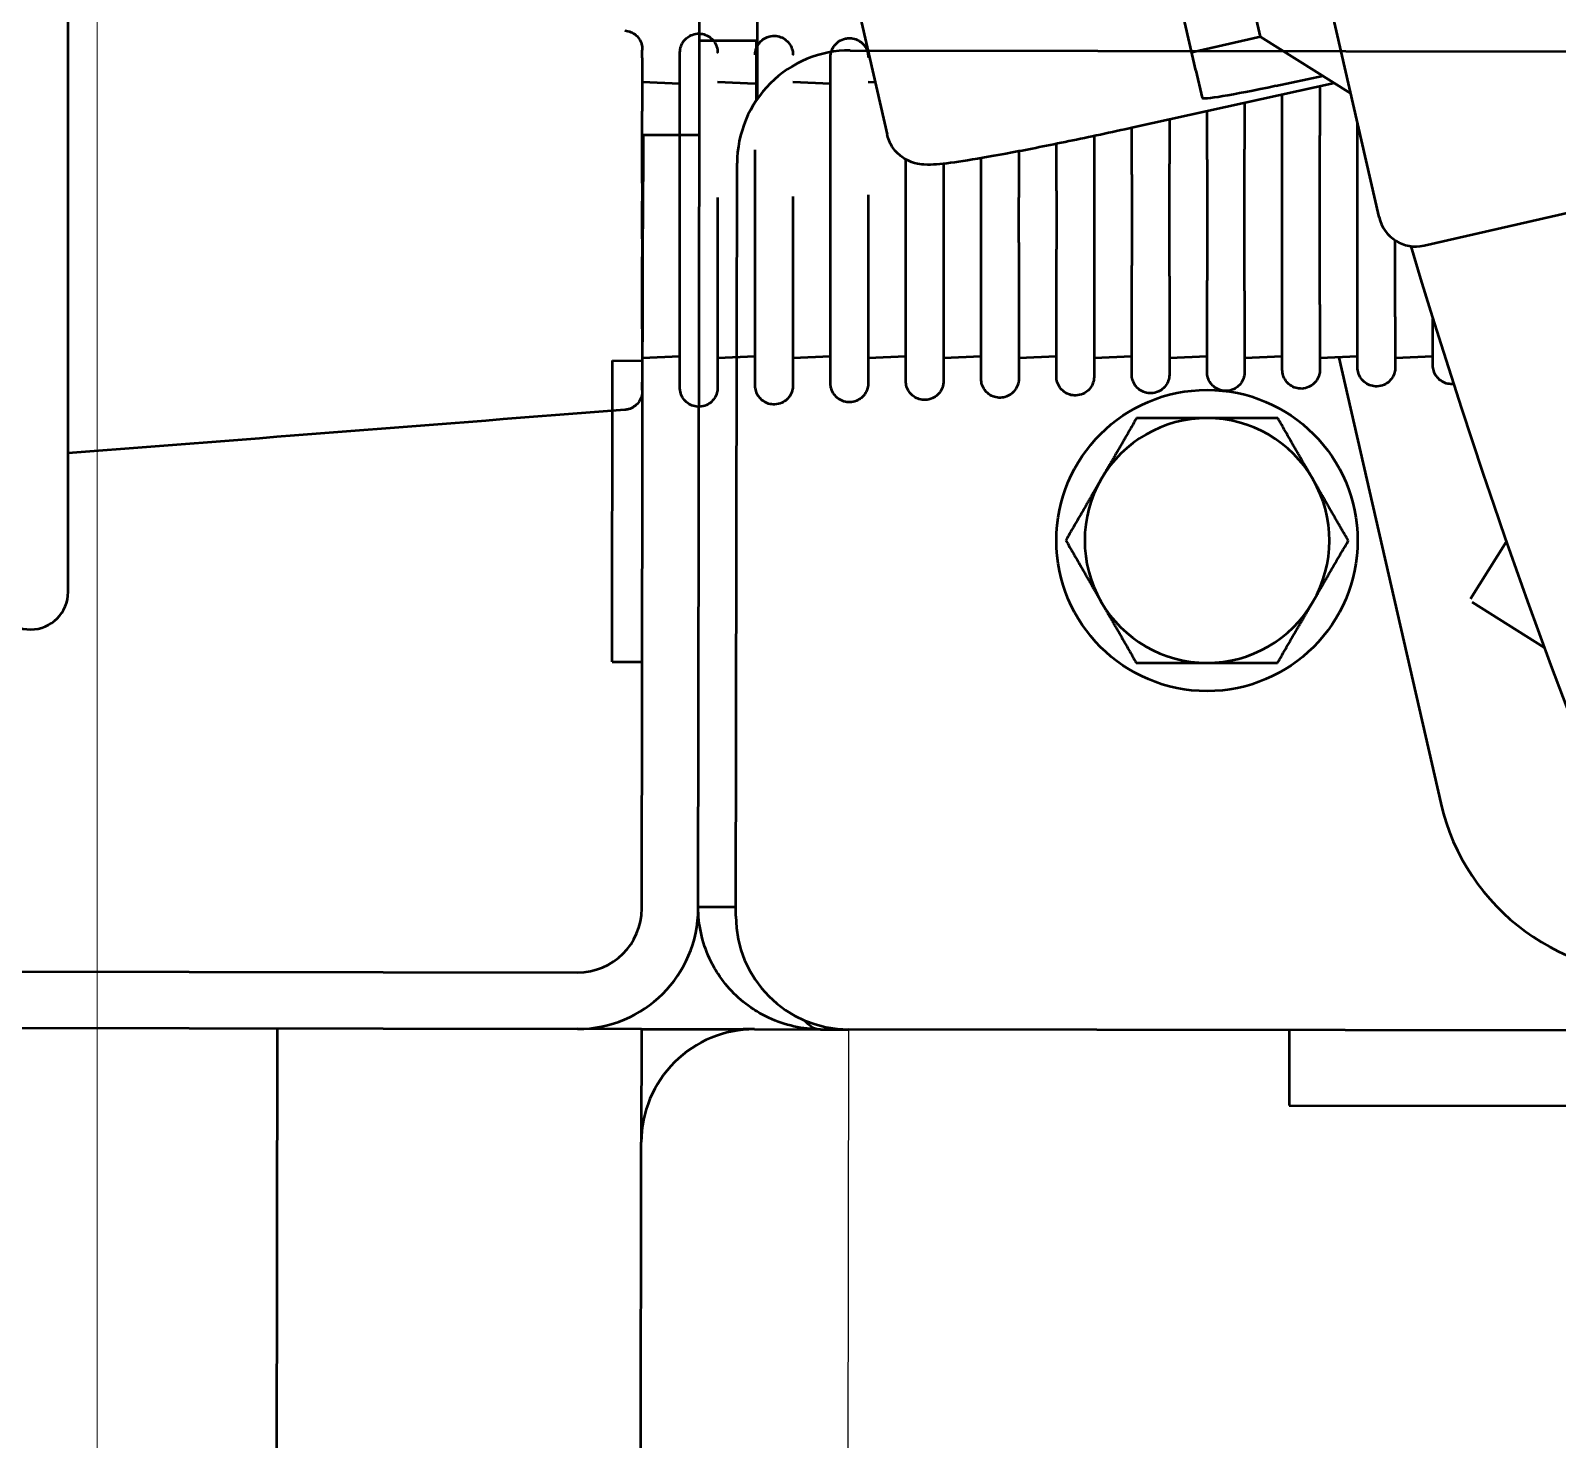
# Model space of a CAD drawing. Extents: x -3873 to 164127, y 7129 to 96529.
# Drawn here: x 50468.7 to 50549.8, y 61118.3 to 61193.1 of the extents above; entities that cross this region are included whole.
import ezdxf

# ---------------------------------------------------------------- set-up
doc = ezdxf.new("R2010")
doc.units = 0
doc.layers.get('0').update_dxf_attribs({"linetype": 'CONTINUOUS'})
doc.layers.add('LAYOUT', color=90, linetype='CONTINUOUS')
doc.layers.add('LAYOUT Kromeka', color=1, linetype='CONTINUOUS', lineweight=5)
doc.layers.add('Visible (ISO)', color=7, linetype='CONTINUOUS', lineweight=50)

# ---------------------------------------------------------------- blocks, each defined once
blk = doc.blocks.new('KD43-180-CCW Feet Cutter & Unloader')
at = {"layer": 'Visible (ISO)', "color": 1}
for p, q in [((1509.29, 950.547), (1503.881, 974.218)), ((1498.38, 965.95), (1502.215, 963.541)), ((1500.396, 960.323), (1502.307, 963.366)), ((1576.799, 963), (1576.799, 870)), ((1546.299, 952.284), (1546.299, 952.335)), ((1522.299, 945.379), (1522.299, 951.569)), ((1524.299, 951.569), (1524.299, 944.798)), ((1526.299, 944.445), (1526.299, 951.689)), ((1528.299, 951.689), (1528.299, 943.32)), ((1530.299, 946.863), (1530.299, 951.809)), ((1532.299, 951.809), (1532.299, 940.032)), ((1534.299, 941.907), (1534.299, 951.929)), ((1536.299, 951.929), (1536.299, 939.92)), ((1538.299, 942.006), (1538.299, 952.049)), ((1540.299, 952.049), (1540.299, 940.022)), ((1542.299, 942.053), (1542.299, 952.169)), ((1544.299, 952.169), (1544.299, 940.228)), ((1546.299, 952.284), (1546.299, 951.866)), ((1546.299, 951.175), (1546.299, 951.866)), ((1504.299, 950.969), (1504.299, 948.507)), ((1506.299, 948.399), (1506.299, 951.089)), ((1510.299, 947.736), (1510.299, 951.209)), ((1512.299, 951.209), (1512.299, 947.207)), ((1514.299, 947.015), (1514.299, 951.329)), ((1516.299, 951.329), (1516.299, 946.472)), ((1518.299, 946.233), (1518.299, 951.449)), ((1520.299, 951.449), (1520.299, 945.672)), ((1546.299, 950.191), (1546.299, 951.175)), ((1504.299, 950.499), (1506.299, 950.597)), ((1508.299, 950.499), (1510.299, 950.597)), ((1512.299, 950.499), (1514.299, 950.597)), ((1516.299, 950.499), (1518.299, 950.597)), ((1520.299, 950.499), (1522.299, 950.597)), ((1524.299, 950.499), (1526.299, 950.597)), ((1528.299, 950.499), (1530.299, 950.597)), ((1532.299, 950.499), (1534.299, 950.597)), ((1536.299, 950.499), (1538.299, 950.597)), ((1540.299, 950.499), (1542.299, 950.597)), ((1544.299, 950.499), (1546.299, 950.597)), ((1546.299, 949.025), (1546.299, 950.191)), ((1504.299, 948.507), (1504.299, 948.502)), ((1506.299, 948.399), (1506.299, 944.335)), ((1546.299, 949.025), (1546.299, 947.328)), ((1508.299, 947.885), (1508.299, 938.618)), ((1510.299, 947.736), (1510.299, 938.766)), ((1512.299, 947.207), (1512.299, 939.295)), ((1514.299, 947.015), (1514.299, 939.485)), ((1530.299, 940.26), (1530.299, 946.863)), ((1546.299, 947.328), (1546.299, 945.206)), ((1518.299, 946.233), (1518.299, 940.266)), ((1522.299, 945.379), (1522.299, 945.878)), ((1546.299, 944.244), (1546.299, 945.206)), ((1504.766, 944.607), (1491.117, 941.488)), ((1526.299, 944.445), (1526.299, 942.053)), ((1546.299, 944.244), (1546.299, 942.248)), ((1507.161, 943.102), (1517.073, 899.72)), ((1528.299, 943.32), (1528.299, 943.177)), ((1528.299, 943.177), (1528.299, 939.965)), ((1526.299, 939.602), (1526.299, 942.053)), ((1546.299, 941.292), (1546.299, 942.248)), ((1522.299, 938.79), (1522.299, 941.119)), ((1524.299, 941.7), (1524.299, 939.207)), ((1546.299, 941.292), (1546.299, 939.167)), ((1518.299, 937.915), (1518.299, 940.266)), ((1544.299, 940.228), (1544.299, 934.349)), ((1514.299, 937.032), (1514.299, 939.485)), ((1516.299, 940.028), (1516.299, 937.473)), ((1536.299, 939.92), (1536.299, 934.589)), ((1540.299, 940.022), (1540.299, 939.53)), ((1508.299, 938.618), (1508.299, 938.121)), ((1512.299, 939.295), (1512.299, 936.59)), ((1538.706, 915.03), (1533.297, 938.707)), ((1546.299, 939.167), (1546.299, 937.477)), ((1509.53, 935.978), (1520.22, 938.339)), ((1546.299, 936.311), (1546.299, 937.477)), ((1513.455, 933.513), (1508.664, 936.522)), ((1512.642, 936.115), (1510.154, 935.587)), ((1516.891, 935.312), (1516.56, 936.759)), ((1546.299, 935.332), (1546.299, 936.311)), ((1516.891, 935.312), (1522.454, 910.963)), ((1533.929, 935.94), (1534.299, 935.922)), ((1536.299, 936.02), (1538.299, 935.922)), ((1540.299, 936.02), (1542.299, 935.922)), ((1544.299, 936.02), (1546.299, 935.922)), ((1546.299, 934.644), (1546.299, 935.332)), ((1546.299, 934.644), (1546.299, 934.232)), ((1513.455, 933.513), (1517.111, 934.349)), ((1546.299, 934.184), (1546.299, 934.232)), ((1513.455, 933.513), (1518.578, 911.091))]:
    blk.add_line(p, q, dxfattribs=at)
for centre, radius, start, end in [((1155.799, 840), 365, 16.65942, 34.79058), ((1492.515, 971.621), 11.659, 12.87, 94.90081), ((1578.799, 963), 2, 0, 180), ((1505.211, 942.657), 2, 12.87, 102.87)]:
    blk.add_arc(centre, radius, start, end, dxfattribs=at)
blk.add_ellipse((1510.711, 935.423), major_axis=(-5.849, -1.336), ratio=0.043247, start_param=3.141593, end_param=4.366035, dxfattribs=at)
for points in [[(1547.221, 953.332), (1557.08, 954.102), (1566.94, 954.872), (1576.799, 955.642)], [(1519.269, 952.449), (1519.269, 952.449), (1519.269, 952.449), (1519.269, 952.449)], [(1527.269, 952.689), (1527.269, 952.689), (1527.269, 952.689), (1527.269, 952.689)], [(1531.269, 952.809), (1531.269, 952.809), (1531.269, 952.809), (1531.269, 952.809)], [(1535.269, 952.929), (1535.269, 952.929), (1535.269, 952.929), (1535.269, 952.929)], [(1539.269, 953.049), (1539.269, 953.049), (1539.269, 953.049), (1539.269, 953.049)], [(1503.202, 951.964), (1503.225, 951.966), (1503.247, 951.968), (1503.269, 951.968)], [(1507.269, 952.089), (1507.269, 952.089), (1507.269, 952.089), (1507.269, 952.089)]]:
    blk.add_open_spline(points, degree=3, dxfattribs=at)
for points, knots in [([(1542.299, 952.169), (1542.299, 952.231), (1542.305, 952.294), (1542.336, 952.458), (1542.373, 952.56), (1542.475, 952.745), (1542.541, 952.83), (1542.696, 952.973), (1542.785, 953.034), (1543.002, 953.133), (1543.136, 953.165), (1543.269, 953.169)], [0, 0, 0, 0, 0.0186561, 0.0186561, 0.0502888, 0.0502888, 0.0819215, 0.0819215, 0.1135542, 0.1135542, 0.1533838, 0.1533838, 0.1533838, 0.1533838]), ([(1543.269, 953.169), (1543.377, 953.172), (1543.486, 953.157), (1543.693, 953.094), (1543.793, 953.045), (1543.969, 952.919), (1544.048, 952.84), (1544.174, 952.664), (1544.224, 952.565), (1544.271, 952.41), (1544.283, 952.357), (1544.294, 952.277), (1544.296, 952.25), (1544.298, 952.213), (1544.299, 952.203), (1544.299, 952.185), (1544.299, 952.177), (1544.299, 952.17), (1544.299, 952.169), (1544.299, 952.169), (1544.299, 952.169), (1544.299, 952.169)], [0, 0, 0, 0, 0.0323424, 0.0323424, 0.0648538, 0.0648538, 0.097359, 0.097359, 0.1298643, 0.1298643, 0.1459593, 0.1459593, 0.1540946, 0.1540946, 0.1571432, 0.1571432, 0.1594296, 0.1594296, 0.1594564, 0.1594564, 0.1594813, 0.1594813, 0.1594813, 0.1594813]), ([(1546.299, 952.335), (1546.299, 952.392), (1546.304, 952.451), (1546.324, 952.563), (1546.338, 952.618), (1546.393, 952.77), (1546.445, 952.865), (1546.574, 953.031), (1546.653, 953.105), (1546.828, 953.223), (1546.926, 953.268), (1547.091, 953.315), (1547.156, 953.326), (1547.221, 953.331)], [0, 0, 0, 0, 0.0173688, 0.0173688, 0.0342325, 0.0342325, 0.0658813, 0.0658813, 0.0975301, 0.0975301, 0.1291788, 0.1291788, 0.1488048, 0.1488048, 0.1488048, 0.1488048]), ([(1514.299, 951.329), (1514.299, 951.391), (1514.305, 951.454), (1514.336, 951.618), (1514.373, 951.72), (1514.475, 951.905), (1514.541, 951.99), (1514.696, 952.133), (1514.785, 952.193), (1515.002, 952.293), (1515.136, 952.325), (1515.269, 952.329)], [0, 0, 0, 0, 0.0186571, 0.0186571, 0.0502898, 0.0502898, 0.0819224, 0.0819224, 0.1135551, 0.1135551, 0.1533847, 0.1533847, 0.1533847, 0.1533847]), ([(1515.269, 952.329), (1515.377, 952.332), (1515.486, 952.317), (1515.693, 952.254), (1515.793, 952.205), (1515.969, 952.079), (1516.048, 952), (1516.174, 951.824), (1516.224, 951.725), (1516.27, 951.574), (1516.281, 951.527), (1516.295, 951.429), (1516.299, 951.379), (1516.299, 951.329)], [0, 0, 0, 0, 0.0323423, 0.0323423, 0.0648535, 0.0648535, 0.0973587, 0.0973587, 0.129864, 0.129864, 0.1445047, 0.1445047, 0.1594748, 0.1594748, 0.1594748, 0.1594748]), ([(1518.299, 951.449), (1518.299, 951.511), (1518.305, 951.574), (1518.336, 951.738), (1518.373, 951.84), (1518.475, 952.025), (1518.541, 952.11), (1518.696, 952.253), (1518.785, 952.314), (1519.002, 952.413), (1519.136, 952.445), (1519.269, 952.449)], [0, 0, 0, 0, 0.0186571, 0.0186571, 0.0502898, 0.0502898, 0.0819224, 0.0819224, 0.1135551, 0.1135551, 0.1533847, 0.1533847, 0.1533847, 0.1533847]), ([(1519.269, 952.449), (1519.377, 952.452), (1519.486, 952.437), (1519.693, 952.374), (1519.793, 952.325), (1519.969, 952.199), (1520.048, 952.12), (1520.174, 951.944), (1520.224, 951.845), (1520.27, 951.694), (1520.281, 951.647), (1520.295, 951.549), (1520.299, 951.499), (1520.299, 951.449)], [0, 0, 0, 0, 0.0323423, 0.0323423, 0.0648535, 0.0648535, 0.0973587, 0.0973587, 0.129864, 0.129864, 0.1445047, 0.1445047, 0.1594748, 0.1594748, 0.1594748, 0.1594748]), ([(1522.299, 951.569), (1522.299, 951.569), (1522.299, 951.57), (1522.299, 951.573), (1522.299, 951.576), (1522.299, 951.586), (1522.299, 951.592), (1522.301, 951.651), (1522.307, 951.703), (1522.336, 951.858), (1522.373, 951.96), (1522.475, 952.145), (1522.541, 952.23), (1522.696, 952.373), (1522.785, 952.434), (1523.002, 952.533), (1523.136, 952.565), (1523.269, 952.569)], [0, 0, 0, 0, 0.0000539, 0.0000539, 0.0010304, 0.0010304, 0.0029837, 0.0029837, 0.0186549, 0.0186549, 0.0502876, 0.0502876, 0.0819203, 0.0819203, 0.113553, 0.113553, 0.1533826, 0.1533826, 0.1533826, 0.1533826]), ([(1523.269, 952.569), (1523.377, 952.572), (1523.486, 952.557), (1523.693, 952.494), (1523.793, 952.445), (1523.969, 952.319), (1524.048, 952.24), (1524.174, 952.064), (1524.224, 951.965), (1524.27, 951.814), (1524.281, 951.767), (1524.295, 951.669), (1524.299, 951.619), (1524.299, 951.569)], [0, 0, 0, 0, 0.0323423, 0.0323423, 0.0648535, 0.0648535, 0.0973587, 0.0973587, 0.129864, 0.129864, 0.1445047, 0.1445047, 0.1594748, 0.1594748, 0.1594748, 0.1594748]), ([(1526.299, 951.689), (1526.299, 951.709), (1526.3, 951.728), (1526.304, 951.806), (1526.313, 951.865), (1526.352, 952.029), (1526.396, 952.133), (1526.513, 952.317), (1526.587, 952.4), (1526.756, 952.536), (1526.853, 952.59), (1527.055, 952.665), (1527.162, 952.685), (1527.269, 952.689)], [0, 0, 0, 0, 0.0058637, 0.0058637, 0.0235074, 0.0235074, 0.0564266, 0.0564266, 0.0889169, 0.0889169, 0.1214228, 0.1214228, 0.1534774, 0.1534774, 0.1534774, 0.1534774]), ([(1527.269, 952.689), (1527.377, 952.692), (1527.486, 952.677), (1527.693, 952.614), (1527.793, 952.565), (1527.969, 952.439), (1528.048, 952.36), (1528.174, 952.184), (1528.224, 952.085), (1528.27, 951.934), (1528.281, 951.887), (1528.295, 951.789), (1528.299, 951.739), (1528.299, 951.689)], [0, 0, 0, 0, 0.0323423, 0.0323423, 0.0648535, 0.0648535, 0.0973587, 0.0973587, 0.129864, 0.129864, 0.1445047, 0.1445047, 0.1594747, 0.1594747, 0.1594747, 0.1594747]), ([(1530.299, 951.809), (1530.299, 951.871), (1530.305, 951.934), (1530.336, 952.098), (1530.373, 952.2), (1530.475, 952.385), (1530.541, 952.47), (1530.696, 952.613), (1530.785, 952.674), (1531.002, 952.773), (1531.136, 952.805), (1531.269, 952.809)], [0, 0, 0, 0, 0.0186559, 0.0186559, 0.0502886, 0.0502886, 0.0819213, 0.0819213, 0.113554, 0.113554, 0.1533835, 0.1533835, 0.1533835, 0.1533835]), ([(1531.269, 952.809), (1531.377, 952.812), (1531.486, 952.797), (1531.693, 952.734), (1531.793, 952.685), (1531.969, 952.559), (1532.048, 952.48), (1532.174, 952.304), (1532.224, 952.205), (1532.284, 952.007), (1532.299, 951.907), (1532.299, 951.809)], [0, 0, 0, 0, 0.0323426, 0.0323426, 0.0648542, 0.0648542, 0.0973595, 0.0973595, 0.1298647, 0.1298647, 0.1593918, 0.1593918, 0.1593918, 0.1593918]), ([(1534.299, 951.929), (1534.299, 951.929), (1534.299, 951.929), (1534.299, 951.929), (1534.299, 951.93), (1534.299, 951.93), (1534.299, 951.93), (1534.299, 951.932), (1534.299, 951.934), (1534.299, 951.938), (1534.299, 951.941), (1534.299, 951.95), (1534.299, 951.956), (1534.303, 952.057), (1534.32, 952.153), (1534.38, 952.334), (1534.423, 952.42), (1534.531, 952.577), (1534.598, 952.648), (1534.746, 952.768), (1534.83, 952.817), (1535.028, 952.899), (1535.149, 952.925), (1535.269, 952.929)], [0, 0, 0, 0, 0.0000187, 0.0000187, 0.0000569, 0.0000569, 0.0001674, 0.0001674, 0.0006095, 0.0006095, 0.0014936, 0.0014936, 0.0032619, 0.0032619, 0.0318354, 0.0318354, 0.0604089, 0.0604089, 0.0889825, 0.0889825, 0.117556, 0.117556, 0.1534826, 0.1534826, 0.1534826, 0.1534826]), ([(1535.269, 952.929), (1535.377, 952.932), (1535.486, 952.917), (1535.693, 952.854), (1535.793, 952.805), (1535.969, 952.679), (1536.048, 952.6), (1536.174, 952.424), (1536.224, 952.325), (1536.271, 952.17), (1536.283, 952.117), (1536.294, 952.037), (1536.296, 952.01), (1536.298, 951.973), (1536.299, 951.963), (1536.299, 951.945), (1536.299, 951.937), (1536.299, 951.929), (1536.299, 951.929), (1536.299, 951.929), (1536.299, 951.929), (1536.299, 951.929)], [0, 0, 0, 0, 0.0323424, 0.0323424, 0.0648539, 0.0648539, 0.0973591, 0.0973591, 0.1298644, 0.1298644, 0.1459594, 0.1459594, 0.1540946, 0.1540946, 0.1571432, 0.1571432, 0.1594296, 0.1594296, 0.1594564, 0.1594564, 0.1594813, 0.1594813, 0.1594813, 0.1594813]), ([(1538.299, 952.049), (1538.299, 952.111), (1538.305, 952.174), (1538.336, 952.338), (1538.373, 952.44), (1538.475, 952.625), (1538.541, 952.71), (1538.696, 952.853), (1538.785, 952.914), (1539.002, 953.013), (1539.136, 953.045), (1539.269, 953.049)], [0, 0, 0, 0, 0.0186562, 0.0186562, 0.0502889, 0.0502889, 0.0819215, 0.0819215, 0.1135542, 0.1135542, 0.1533838, 0.1533838, 0.1533838, 0.1533838]), ([(1539.269, 953.049), (1539.377, 953.052), (1539.486, 953.037), (1539.693, 952.974), (1539.793, 952.925), (1539.969, 952.799), (1540.048, 952.72), (1540.174, 952.544), (1540.224, 952.445), (1540.271, 952.29), (1540.283, 952.237), (1540.294, 952.157), (1540.296, 952.13), (1540.298, 952.093), (1540.299, 952.083), (1540.299, 952.065), (1540.299, 952.057), (1540.299, 952.05), (1540.299, 952.049), (1540.299, 952.049), (1540.299, 952.049), (1540.299, 952.049)], [0, 0, 0, 0, 0.0323423, 0.0323423, 0.0648535, 0.0648535, 0.0973587, 0.0973587, 0.129864, 0.129864, 0.1459592, 0.1459592, 0.1540945, 0.1540945, 0.1571432, 0.1571432, 0.1594295, 0.1594295, 0.1594563, 0.1594563, 0.1594813, 0.1594813, 0.1594813, 0.1594813]), ([(1503.269, 951.968), (1503.377, 951.972), (1503.486, 951.957), (1503.693, 951.894), (1503.793, 951.845), (1503.969, 951.719), (1504.048, 951.64), (1504.174, 951.464), (1504.224, 951.365), (1504.27, 951.214), (1504.281, 951.166), (1504.295, 951.069), (1504.299, 951.019), (1504.299, 950.969)], [0, 0, 0, 0, 0.0323423, 0.0323423, 0.0648535, 0.0648535, 0.0973587, 0.0973587, 0.129864, 0.129864, 0.1445047, 0.1445047, 0.1594748, 0.1594748, 0.1594748, 0.1594748]), ([(1506.299, 951.089), (1506.299, 951.151), (1506.305, 951.214), (1506.336, 951.378), (1506.373, 951.48), (1506.475, 951.665), (1506.541, 951.75), (1506.696, 951.893), (1506.785, 951.953), (1507.002, 952.053), (1507.136, 952.085), (1507.269, 952.089)], [0, 0, 0, 0, 0.0186571, 0.0186571, 0.0502898, 0.0502898, 0.0819224, 0.0819224, 0.1135551, 0.1135551, 0.1533847, 0.1533847, 0.1533847, 0.1533847]), ([(1507.269, 952.089), (1507.377, 952.092), (1507.486, 952.077), (1507.693, 952.014), (1507.793, 951.965), (1507.969, 951.839), (1508.048, 951.76), (1508.174, 951.584), (1508.224, 951.485), (1508.27, 951.334), (1508.281, 951.286), (1508.295, 951.189), (1508.299, 951.139), (1508.299, 951.089)], [0, 0, 0, 0, 0.0323423, 0.0323423, 0.0648535, 0.0648535, 0.0973587, 0.0973587, 0.129864, 0.129864, 0.1445047, 0.1445047, 0.1594748, 0.1594748, 0.1594748, 0.1594748]), ([(1510.299, 951.209), (1510.299, 951.271), (1510.305, 951.334), (1510.336, 951.498), (1510.373, 951.6), (1510.475, 951.785), (1510.541, 951.87), (1510.696, 952.013), (1510.785, 952.073), (1511.002, 952.173), (1511.136, 952.205), (1511.269, 952.209)], [0, 0, 0, 0, 0.0186571, 0.0186571, 0.0502898, 0.0502898, 0.0819224, 0.0819224, 0.1135551, 0.1135551, 0.1533847, 0.1533847, 0.1533847, 0.1533847]), ([(1511.269, 952.209), (1511.377, 952.212), (1511.486, 952.197), (1511.693, 952.134), (1511.793, 952.085), (1511.969, 951.959), (1512.048, 951.88), (1512.174, 951.704), (1512.224, 951.605), (1512.27, 951.454), (1512.281, 951.407), (1512.295, 951.309), (1512.299, 951.259), (1512.299, 951.209)], [0, 0, 0, 0, 0.0323423, 0.0323423, 0.0648535, 0.0648535, 0.0973587, 0.0973587, 0.129864, 0.129864, 0.1445047, 0.1445047, 0.1594748, 0.1594748, 0.1594748, 0.1594748]), ([(1508.299, 951.089), (1508.299, 951.089), (1508.299, 951.089), (1508.299, 951.089), (1508.299, 951.089), (1508.299, 951.07), (1508.299, 951.033), (1508.299, 950.996), (1508.299, 950.941), (1508.299, 950.868), (1508.299, 950.723), (1508.299, 950.51), (1508.299, 950.228), (1508.299, 949.946), (1508.299, 949.607), (1508.299, 949.212), (1508.299, 949.015), (1508.299, 948.802), (1508.299, 948.58), (1508.299, 948.357), (1508.299, 948.126), (1508.299, 947.885)], [0.033121001, 0.033121001, 0.033121001, 0.033121001, 0.033130686, 0.033130686, 0.033130686, 0.03397439, 0.03397439, 0.03397439, 0.034818095, 0.034818095, 0.034818095, 0.036505504, 0.036505504, 0.036505504, 0.038192913, 0.038192913, 0.038192913, 0.039036618, 0.039036618, 0.039036618, 0.039880323, 0.039880323, 0.039880323, 0.039880323]), ([(1516.299, 940.028), (1516.299, 940.24), (1516.299, 940.456), (1516.299, 940.902), (1516.299, 941.13), (1516.299, 941.837), (1516.299, 942.325), (1516.299, 942.961), (1516.299, 943.105), (1516.299, 943.394), (1516.299, 943.538), (1516.299, 944.176), (1516.299, 944.665), (1516.299, 945.375), (1516.299, 945.603), (1516.299, 946.047), (1516.299, 946.262), (1516.299, 946.472)], [-0.6682122, -0.6682122, -0.6682122, -0.6682122, -0.5972234, -0.5972234, -0.5252138, -0.5252138, -0.3773609, -0.3773609, -0.3341045, -0.3341045, -0.2907141, -0.2907141, -0.1423872, -0.1423872, -0.0703331, -0.0703331, 0, 0, 0, 0]), ([(1520.299, 940.827), (1520.299, 941.257), (1520.299, 941.701), (1520.299, 942.306), (1520.299, 942.461), (1520.299, 942.827), (1520.299, 943.038), (1520.299, 943.461), (1520.299, 943.673), (1520.299, 944.04), (1520.299, 944.196), (1520.299, 944.801), (1520.299, 945.243), (1520.299, 945.672)], [-0.4942934, -0.4942934, -0.4942934, -0.4942934, -0.3573003, -0.3573003, -0.3104144, -0.3104144, -0.2471486, -0.2471486, -0.183557, -0.183557, -0.1364232, -0.1364232, 0, 0, 0, 0]), ([(1522.299, 941.119), (1522.299, 941.501), (1522.299, 941.892), (1522.299, 942.424), (1522.299, 942.56), (1522.299, 942.88), (1522.299, 943.065), (1522.299, 943.432), (1522.299, 943.616), (1522.299, 943.936), (1522.299, 944.071), (1522.299, 944.604), (1522.299, 944.996), (1522.299, 945.379)], [0, 0, 0, 0, 0.1198062, 0.1198062, 0.1608867, 0.1608867, 0.2161576, 0.2161576, 0.2712804, 0.2712804, 0.3122466, 0.3122466, 0.432317, 0.432317, 0.432317, 0.432317]), ([(1524.299, 941.7), (1524.299, 941.888), (1524.299, 942.077), (1524.299, 942.462), (1524.299, 942.658), (1524.299, 942.985), (1524.299, 943.117), (1524.299, 943.381), (1524.299, 943.513), (1524.299, 943.84), (1524.299, 944.036), (1524.299, 944.421), (1524.299, 944.61), (1524.299, 944.798)], [-0.3121889, -0.3121889, -0.3121889, -0.3121889, -0.2545262, -0.2545262, -0.1956662, -0.1956662, -0.1560944, -0.1560944, -0.1165096, -0.1165096, -0.0576397, -0.0576397, 0, 0, 0, 0]), ([(1520.22, 938.339), (1521.4, 938.6), (1522.554, 938.847), (1524.723, 939.295), (1525.737, 939.497), (1527.553, 939.838), (1528.352, 939.979), (1529.692, 940.189), (1530.221, 940.26), (1530.886, 940.311), (1531.072, 940.324), (1531.469, 940.296), (1531.604, 940.286), (1531.968, 940.185), (1532.142, 940.132), (1532.543, 939.883), (1532.735, 939.738), (1533.055, 939.327), (1533.182, 939.101), (1533.273, 938.801), (1533.286, 938.754), (1533.297, 938.707)], [0.166564, 0.166564, 0.166564, 0.166564, 0.447411, 0.447411, 0.728257, 0.728257, 1.009104, 1.009104, 1.28995, 1.28995, 1.430373, 1.430373, 1.491026, 1.491026, 1.527158, 1.527158, 1.550616, 1.550616, 1.567689, 1.567689, 1.570796, 1.570796, 1.570796, 1.570796]), ([(1520.299, 940.827), (1520.299, 940.432), (1520.299, 940.046), (1520.299, 939.668), (1520.299, 939.664), (1520.299, 939.661), (1520.299, 939.657), (1520.299, 939.467), (1520.299, 939.277), (1520.299, 939.092), (1520.299, 938.912), (1520.299, 938.736), (1520.299, 938.565), (1520.299, 938.561), (1520.299, 938.558), (1520.299, 938.554), (1520.299, 938.487), (1520.299, 938.422), (1520.299, 938.357)], [0.001172586, 0.001172586, 0.001172586, 0.001172586, 0.00238655, 0.00238655, 0.00238655, 0.002397647, 0.002397647, 0.002397647, 0.003010178, 0.003010178, 0.003010178, 0.003609239, 0.003609239, 0.003609239, 0.003622708, 0.003622708, 0.003622708, 0.003855564, 0.003855564, 0.003855564, 0.003855564]), ([(1510.299, 936.148), (1510.299, 936.177), (1510.299, 936.206), (1510.299, 936.236), (1510.299, 936.389), (1510.299, 936.558), (1510.299, 936.741), (1510.299, 936.924), (1510.299, 937.122), (1510.299, 937.335), (1510.299, 937.548), (1510.299, 937.778), (1510.299, 938.018), (1510.299, 938.257), (1510.299, 938.507), (1510.299, 938.766)], [0.040225055, 0.040225055, 0.040225055, 0.040225055, 0.040403229, 0.040403229, 0.040403229, 0.041303837, 0.041303837, 0.041303837, 0.042204445, 0.042204445, 0.042204445, 0.043105052, 0.043105052, 0.043105052, 0.04400566, 0.04400566, 0.04400566, 0.04400566]), ([(1535.269, 933.59), (1535.161, 933.593), (1535.053, 933.614), (1534.85, 933.689), (1534.753, 933.744), (1534.585, 933.881), (1534.511, 933.964), (1534.395, 934.147), (1534.352, 934.25), (1534.314, 934.407), (1534.306, 934.461), (1534.301, 934.528), (1534.3, 934.541), (1534.299, 934.565), (1534.299, 934.575), (1534.299, 934.586), (1534.299, 934.587), (1534.299, 934.588), (1534.299, 934.589), (1534.299, 934.589), (1534.299, 934.589), (1534.299, 934.589)], [0, 0, 0, 0, 0.0323454, 0.0323454, 0.0648567, 0.0648567, 0.0973619, 0.0973619, 0.1298671, 0.1298671, 0.1459621, 0.1459621, 0.1500273, 0.1500273, 0.1530759, 0.1530759, 0.1533617, 0.1533617, 0.1534615, 0.1534615, 0.153474, 0.153474, 0.153474, 0.153474]), ([(1536.299, 934.589), (1536.299, 934.536), (1536.295, 934.483), (1536.265, 934.3), (1536.217, 934.172), (1536.077, 933.948), (1535.983, 933.848), (1535.767, 933.696), (1535.642, 933.641), (1535.433, 933.595), (1535.351, 933.587), (1535.269, 933.59)], [0, 0, 0, 0, 0.0159201, 0.0159201, 0.0555297, 0.0555297, 0.0951394, 0.0951394, 0.134749, 0.134749, 0.15921, 0.15921, 0.15921, 0.15921]), ([(1539.269, 933.47), (1539.161, 933.473), (1539.053, 933.494), (1538.85, 933.569), (1538.753, 933.624), (1538.585, 933.761), (1538.511, 933.844), (1538.395, 934.027), (1538.352, 934.13), (1538.314, 934.287), (1538.306, 934.341), (1538.301, 934.408), (1538.3, 934.421), (1538.299, 934.445), (1538.299, 934.455), (1538.299, 934.466), (1538.299, 934.467), (1538.299, 934.468), (1538.299, 934.469), (1538.299, 934.469), (1538.299, 934.469), (1538.299, 934.469)], [0, 0, 0, 0, 0.0323454, 0.0323454, 0.0648567, 0.0648567, 0.097362, 0.097362, 0.1298672, 0.1298672, 0.1459621, 0.1459621, 0.1500273, 0.1500273, 0.1530759, 0.1530759, 0.1533617, 0.1533617, 0.1534615, 0.1534615, 0.153474, 0.153474, 0.153474, 0.153474]), ([(1540.299, 934.469), (1540.299, 934.469), (1540.299, 934.469), (1540.299, 934.468), (1540.299, 934.468), (1540.299, 934.467), (1540.299, 934.466), (1540.299, 934.462), (1540.299, 934.46), (1540.299, 934.431), (1540.297, 934.405), (1540.29, 934.327), (1540.281, 934.276), (1540.243, 934.123), (1540.2, 934.023), (1540.087, 933.845), (1540.016, 933.764), (1539.853, 933.63), (1539.76, 933.576), (1539.538, 933.489), (1539.402, 933.466), (1539.269, 933.47)], [0, 0, 0, 0, 0.000061, 0.000061, 0.0001725, 0.0001725, 0.0004166, 0.0004166, 0.0011665, 0.0011665, 0.0089848, 0.0089848, 0.0246561, 0.0246561, 0.0562888, 0.0562888, 0.0879214, 0.0879214, 0.1195541, 0.1195541, 0.1593837, 0.1593837, 0.1593837, 0.1593837]), ([(1543.269, 933.35), (1543.161, 933.353), (1543.053, 933.374), (1542.85, 933.449), (1542.753, 933.504), (1542.585, 933.641), (1542.511, 933.724), (1542.395, 933.907), (1542.352, 934.01), (1542.314, 934.167), (1542.306, 934.221), (1542.301, 934.288), (1542.3, 934.301), (1542.299, 934.325), (1542.299, 934.335), (1542.299, 934.346), (1542.299, 934.347), (1542.299, 934.348), (1542.299, 934.349), (1542.299, 934.349), (1542.299, 934.349), (1542.299, 934.349)], [0, 0, 0, 0, 0.0323459, 0.0323459, 0.0648576, 0.0648576, 0.097363, 0.097363, 0.1298678, 0.1298678, 0.1459624, 0.1459624, 0.1500274, 0.1500274, 0.153076, 0.153076, 0.1533617, 0.1533617, 0.1534615, 0.1534615, 0.153474, 0.153474, 0.153474, 0.153474]), ([(1544.299, 934.349), (1544.299, 934.293), (1544.294, 934.235), (1544.275, 934.124), (1544.261, 934.071), (1544.21, 933.925), (1544.163, 933.836), (1544.046, 933.678), (1543.976, 933.606), (1543.818, 933.489), (1543.729, 933.441), (1543.52, 933.366), (1543.393, 933.346), (1543.269, 933.35)], [0, 0, 0, 0, 0.017088, 0.017088, 0.03369, 0.03369, 0.0632364, 0.0632364, 0.0927829, 0.0927829, 0.1223293, 0.1223293, 0.1594952, 0.1594952, 0.1594952, 0.1594952]), ([(1547.221, 933.187), (1547.114, 933.195), (1547.006, 933.222), (1546.809, 933.306), (1546.717, 933.364), (1546.558, 933.504), (1546.489, 933.588), (1546.382, 933.772), (1546.342, 933.873), (1546.313, 934.011), (1546.308, 934.045), (1546.301, 934.114), (1546.299, 934.149), (1546.299, 934.184)], [0, 0, 0, 0, 0.0323662, 0.0323662, 0.0642129, 0.0642129, 0.0960772, 0.0960772, 0.1279395, 0.1279395, 0.1382725, 0.1382725, 0.148718, 0.148718, 0.148718, 0.148718])]:
    blk.add_open_spline(points, degree=3, knots=knots, dxfattribs=at)
blk = doc.blocks.new('FP01_Feet_Scalder')
at = {"layer": 'LAYOUT', "color": 0, "linetype": 'Continuous', "ltscale": 25}
blk.add_line((2395, 391.5), (1195.5, 391.5), dxfattribs=at)
at = {"layer": 'Visible (ISO)', "color": 0}
for p, q in [((2398, 452), (2398, 405.9)), ((2395, 448.996), (2395, 405.9)), ((2395, 421.85), (1707.4, 421.85)), ((2395, 402.5), (2395, 405.9)), ((2414.5, 404.1), (2430.5, 404.1)), ((2414.5, 404.1), (2414.5, 402.5)), ((2430.5, 404.1), (2430.5, 402.5)), ((1700.5, 402.5), (2389, 402.5)), ((2395, 402.5), (2389, 402.5)), ((2395, 402.5), (2395, 397.1)), ((2401.4, 402.5), (2437.5, 402.5)), ((2442.5, 402.5), (2437.5, 402.5)), ((2442.5, 402.5), (2442.5, 399.5)), ((2401.4, 399.5), (2401.5, 399.5)), ((2401.5, 399.5), (2401.5, 397.5)), ((2401.5, 399.5), (2444, 399.5)), ((2444, 399.5), (2447.5, 399.5)), ((2447.5, 396.5), (2447.5, 399.5)), ((2447.5, 399.5), (2457.5, 399.5)), ((2401, 397.5), (2441, 397.5)), ((2395, 396.5), (2395, 397.1)), ((2395, 396.5), (2395, 393)), ((2447.5, 396.5), (2444.317, 396.5)), ((2444.421, 396.429), (2450.5, 396.429)), ((2447.5, 396.429), (2447.5, 396.5)), ((2395, 393), (2395, 391.5)), ((2395, 331.28), (2395, 391.5)), ((2447, 391.5), (2447, -81.5)), ((2391, 368.091), (2391, 368.047)), ((2395, 368.091), (2391, 368.091)), ((2391, 368.047), (2391, 5.068))]:
    blk.add_line(p, q, dxfattribs=at)
blk.add_circle((2421, 372.5), 8, dxfattribs=at)
for centre, radius, start, end in [((2401.4, 405.9), 6.4, 180, 270), ((2401.4, 405.9), 3.4, 180, 270), ((2389, 396.5), 6, 0, 90), ((2401, 391.5), 6, 90, 180), ((2441, 391.5), 6, 0, 90), ((2421, 372.5), 6.5, 60, 120), ((2421, 372.5), 6.5, 120, 180), ((2421, 372.5), 6.5, 0, 60), ((2421, 372.5), 6.5, 180, 240), ((2421, 372.5), 6.5, 300, 0), ((2421, 372.5), 6.5, 240, 300)]:
    blk.add_arc(centre, radius, start, end, dxfattribs=at)
for points, knots in [([(2395, 393), (2395, 393.472), (2395.051, 393.942), (2395.255, 394.862), (2395.406, 395.31), (2395.737, 396.023), (2395.89, 396.298), (2396.306, 396.933), (2396.588, 397.28), (2397.218, 397.91), (2397.564, 398.192), (2398.199, 398.608), (2398.475, 398.762), (2399.188, 399.093), (2399.636, 399.245), (2400.558, 399.449), (2401.028, 399.5), (2401.5, 399.5)], [-1.077989, -1.077989, -1.077989, -1.077989, -0.928764, -0.928764, -0.779551, -0.779551, -0.680125, -0.680125, -0.539169, -0.539169, -0.398212, -0.398212, -0.2987, -0.2987, -0.149356, -0.149356, 0, 0, 0, 0]), ([(2395.475, 393.84), (2395.339, 393.718), (2395.232, 393.597), (2395.051, 393.317), (2395, 393.159), (2395, 393)], [-0.2640436, -0.2640436, -0.2640436, -0.2640436, -0.1493556, -0.1493556, 0, 0, 0, 0])]:
    blk.add_open_spline(points, degree=3, knots=knots, dxfattribs=at)
for points in [[(2421, 380.006), (2419.258, 379), (2417.75, 378.129)], [(2424.25, 378.129), (2422.742, 379), (2421, 380.006)], [(2417.75, 378.129), (2416.242, 377.258), (2414.5, 376.253)], [(2427.5, 376.253), (2425.758, 377.258), (2424.25, 378.129)], [(2414.5, 376.253), (2414.5, 374.242), (2414.5, 372.5)], [(2427.5, 372.5), (2427.5, 374.242), (2427.5, 376.253)], [(2414.5, 372.5), (2414.5, 370.758), (2414.5, 368.747)], [(2427.5, 368.747), (2427.5, 370.758), (2427.5, 372.5)], [(2414.5, 368.747), (2416.242, 367.742), (2417.75, 366.871)], [(2424.25, 366.871), (2425.758, 367.742), (2427.5, 368.747)], [(2417.75, 366.871), (2419.258, 366), (2421, 364.994)], [(2421, 364.994), (2422.742, 366), (2424.25, 366.871)]]:
    blk.add_rational_spline(points, [1, 1.0379548493, 1], degree=2, dxfattribs=at)
blk = doc.blocks.new('feet_scalder_platform')
at = {"ltscale": 20}
blk.add_line((-520, -2751.145), (-520, 0), dxfattribs=at)

msp = doc.modelspace()

# ---------------------------------------------------------------- block references
at = {"layer": 'LAYOUT Kromeka', "color": 6, "ltscale": 20, "rotation": 180}
msp.add_blockref('KD43-180-CCW Feet Cutter & Unloader', (52047.453, 62126.299), dxfattribs=at)
at = {"layer": 'LAYOUT Kromeka', "rotation": 89.90410115215707}
msp.add_blockref('FP01_Feet_Scalder', (50899.603, 58744.405), dxfattribs=at)
at = {"layer": 'LAYOUT Kromeka', "color": 0, "linetype": 'Continuous', "ltscale": 50, "xscale": -1, "rotation": 180}
msp.add_blockref('feet_scalder_platform', (50992.188, 58491.457), dxfattribs=at)

doc.saveas('drawing.dxf')
